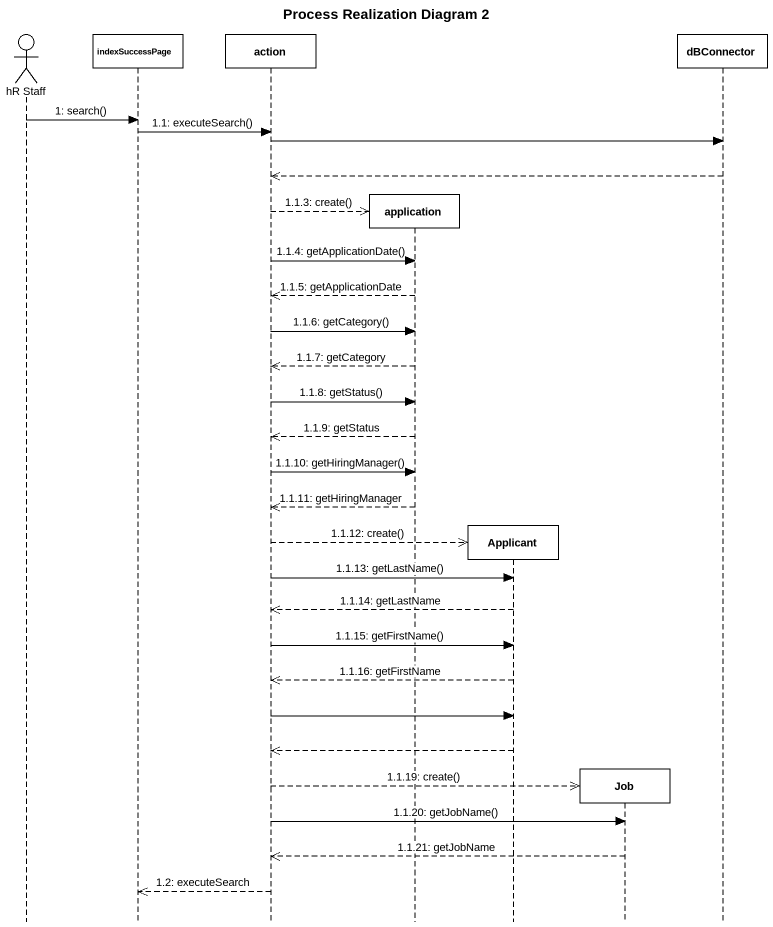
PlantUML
@startuml
title Process Realization Diagram 2
hide footbox
actor "hR Staff" as hR_Staff
participant indexSuccessPage
participant "action" as action_
participant application
participant Applicant
participant Job
participant dBConnector

hR_Staff -> indexSuccessPage : 1: search()
indexSuccessPage -> action_ : 1.1: executeSearch()
action_ -> dBConnector
dBConnector -->> action_
action_ -->> application ** : 1.1.3: create()
action_ -> application : 1.1.4: getApplicationDate()
application -->> action_ : 1.1.5: getApplicationDate
action_ -> application : 1.1.6: getCategory()
application -->> action_ : 1.1.7: getCategory
action_ -> application : 1.1.8: getStatus()
application -->> action_ : 1.1.9: getStatus
action_ -> application : 1.1.10: getHiringManager()
application -->> action_ : 1.1.11: getHiringManager
action_ -->> Applicant ** : 1.1.12: create()
action_ -> Applicant : 1.1.13: getLastName()
Applicant -->> action_ : 1.1.14: getLastName
action_ -> Applicant : 1.1.15: getFirstName()
Applicant -->> action_ : 1.1.16: getFirstName
action_ -> Applicant
Applicant -->> action_
action_ -->> Job ** : 1.1.19: create()
action_ -> Job : 1.1.20: getJobName()
Job -->> action_ : 1.1.21: getJobName
action_ -->> indexSuccessPage : 1.2: executeSearch
@enduml
